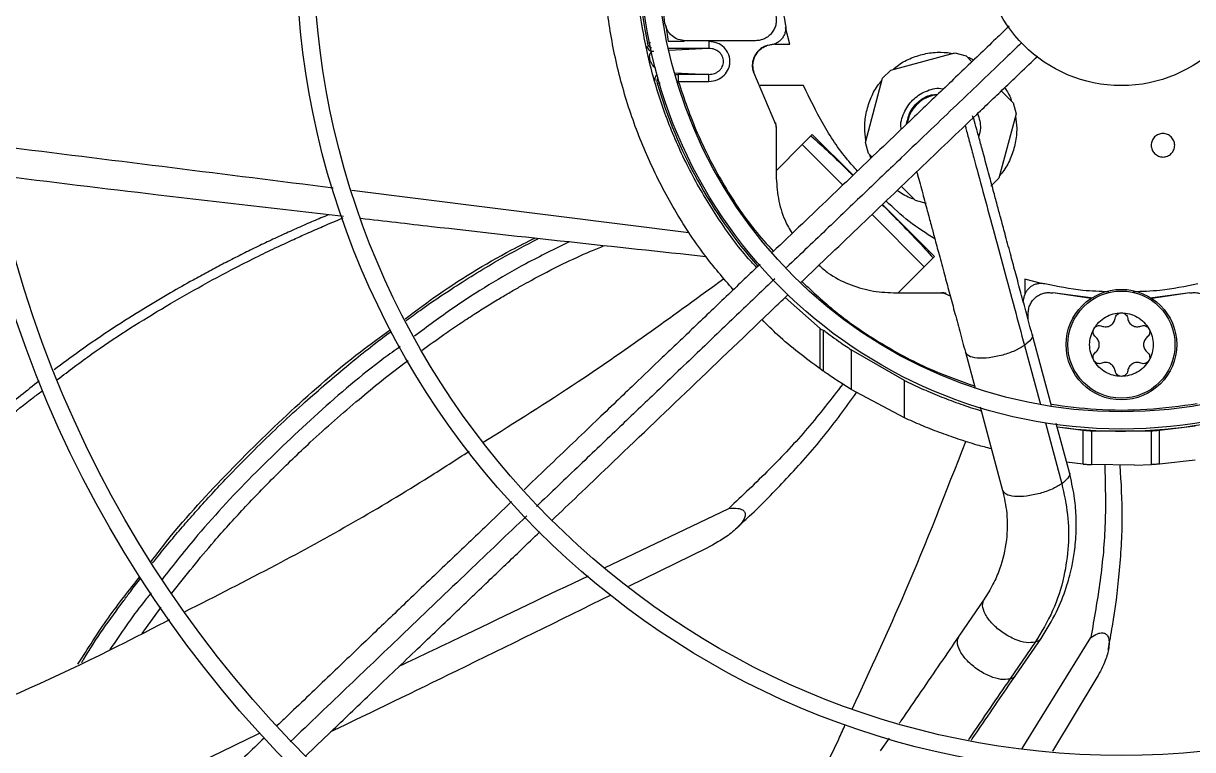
# Model space of a CAD drawing. Header units: inches. Extents: x 1229 to 1453, y -1023 to -720.
# Drawn here: x 1247.91 to 1254.58, y -869.83 to -865.69 of the extents above; entities that cross this region are included whole.
import ezdxf

# ---------------------------------------------------------------- set-up
doc = ezdxf.new("R2010")
doc.units = ezdxf.units.IN
doc.header["$MEASUREMENT"] = 0

msp = doc.modelspace()

# ---------------------------------------------------------------- linework, layer by layer
at = {"color": 18, "linetype": 'Continuous', "lineweight": 25, "true_color": 0x000000}
for p, q in [((1251.5758, -865.7049), (1251.5901, -865.7969)), ((1252.2841, -865.812), (1252.2589, -865.7168)), ((1251.6832, -865.7969), (1251.5901, -865.7969)), ((1251.8224, -865.8363), (1251.5906, -865.8363)), ((1251.8224, -865.8363), (1251.5932, -865.8479)), ((1252.0884, -865.7923), (1251.6883, -865.7923)), ((1251.8224, -865.7969), (1251.8224, -865.8363)), ((1252.199, -865.812), (1252.2841, -865.812)), ((1252.8587, -865.9596), (1253.2251, -865.8615)), ((1253.2251, -865.8615), (1253.2881, -865.8783)), ((1253.2881, -865.8783), (1253.3216, -865.9119)), ((1251.6254, -865.9746), (1251.8224, -865.9845)), ((1252.0759, -865.9714), (1252.0779, -865.9711)), ((1252.0759, -865.9714), (1252.201, -866.2679)), ((1252.8126, -866.0057), (1252.8587, -865.9596)), ((1251.6339, -865.9845), (1251.6478, -865.9845)), ((1251.8224, -865.9845), (1251.6478, -865.9845)), ((1251.6478, -866.0239), (1251.8224, -866.0239)), ((1252.3621, -866.0482), (1252.1149, -866.0482)), ((1252.7144, -866.3721), (1252.8126, -866.0057)), ((1253.4887, -866.0789), (1253.5563, -866.1466)), ((1253.5563, -866.1466), (1253.5732, -866.2095)), ((1253.3306, -866.2398), (1253.3256, -866.2198)), ((1253.5732, -866.2095), (1253.475, -866.5759)), ((1252.2011, -866.2598), (1252.201, -866.2679)), ((1252.2054, -866.286), (1252.2054, -866.2776)), ((1252.2054, -866.286), (1252.2054, -866.56)), ((1252.4117, -866.327), (1252.3541, -866.3846)), ((1252.4117, -866.327), (1252.644, -866.5594)), ((1252.7313, -866.4351), (1252.7144, -866.3721)), ((1252.3541, -866.3846), (1252.2054, -866.5333)), ((1252.5851, -866.6157), (1252.3541, -866.3846)), ((1252.7522, -866.456), (1252.7313, -866.4351)), ((1253.475, -866.5759), (1253.4289, -866.622)), ((1249.7869, -866.6436), (1251.708, -866.885)), ((1252.9995, -866.7033), (1252.9193, -866.6231)), ((1253.0625, -866.7202), (1252.9995, -866.7033)), ((1253.05, -867.0806), (1252.7522, -866.7827)), ((1252.8111, -866.7265), (1253.1076, -867.023)), ((1253.1076, -867.023), (1253.05, -867.0806)), ((1253.05, -867.0806), (1252.9013, -867.2293)), ((1253.7179, -867.1758), (1253.6227, -867.1506)), ((1253.6227, -867.1506), (1253.6227, -867.2357)), ((1252.8746, -867.2293), (1253.1486, -867.2293)), ((1253.1571, -867.2293), (1253.1486, -867.2293)), ((1253.1668, -867.2337), (1253.1749, -867.2336)), ((1253.1668, -867.2337), (1253.1978, -867.2468)), ((1254.0011, -867.2612), (1253.7834, -867.2303)), ((1254.0135, -867.2605), (1253.7834, -867.2303)), ((1254.5643, -867.2303), (1254.3386, -867.26)), ((1254.5643, -867.2303), (1254.3466, -867.2612)), ((1252.4565, -867.4322), (1252.2564, -867.2565)), ((1253.613, -867.2837), (1253.6184, -867.261)), ((1253.6424, -867.3832), (1253.6424, -867.3462)), ((1252.4565, -867.6627), (1252.4565, -867.4322)), ((1252.4565, -867.4322), (1252.4609, -867.4357)), ((1252.4609, -867.4357), (1252.4743, -867.442)), ((1252.4743, -867.442), (1252.4743, -867.6754)), ((1253.7744, -867.8728), (1253.6644, -867.4648)), ((1252.9375, -867.729), (1252.6337, -867.5541)), ((1252.6337, -867.5541), (1252.6337, -867.7801)), ((1253.2843, -867.5674), (1253.3395, -867.772)), ((1253.6212, -867.5292), (1253.7122, -867.8668)), ((1252.4743, -867.6754), (1252.4565, -867.6627)), ((1252.9375, -867.9423), (1252.6337, -867.7801)), ((1252.9375, -867.9423), (1252.9375, -867.729)), ((1253.3686, -867.8799), (1253.4969, -868.3559)), ((1253.372, -867.8989), (1253.3713, -867.8983)), ((1253.7404, -867.9713), (1253.8338, -868.3177)), ((1253.877, -868.2533), (1253.8017, -867.9739)), ((1253.9563, -868.014), (1253.8075, -867.9957)), ((1253.9563, -868.2055), (1253.9563, -868.014)), ((1254.3451, -868.0174), (1254.0026, -868.0174)), ((1254.0026, -868.0174), (1254.0026, -868.2086)), ((1254.3451, -868.2086), (1254.3451, -868.0174)), ((1254.5952, -867.9889), (1254.3914, -868.014)), ((1254.3914, -868.2055), (1254.3914, -868.014)), ((1253.9563, -868.2055), (1253.8613, -868.1952)), ((1254.2488, -868.2126), (1254.0026, -868.2086)), ((1254.2488, -868.2126), (1254.3451, -868.2086)), ((1254.5952, -868.1833), (1254.3914, -868.2055)), ((1251.2271, -868.7978), (1251.9353, -868.4587)), ((1251.8111, -868.684), (1251.3647, -868.903)), ((1253.3913, -868.9762), (1253.2475, -869.1861)), ((1248.5911, -869.1722), (1248.699, -869.0204)), ((1253.6819, -869.2211), (1253.538, -869.431)), ((1253.572, -869.409), (1253.7159, -869.1991)), ((1253.6083, -869.8275), (1253.9993, -869.1942)), ((1254.0346, -869.4217), (1253.7805, -869.8424)), ((1249.3592, -869.693), (1249.3706, -869.6875)), ((1252.8493, -869.7673), (1252.7992, -869.8403))]:
    msp.add_line(p, q, dxfattribs=at)
for centre, radius in [((1254.1739, -865.2608), 11.7126), ((1254.1739, -865.2608), 8.5704), ((1254.1739, -865.2608), 8.472), ((1254.1739, -865.2608), 6.6478), ((1254.1739, -865.2608), 6.5493), ((1254.1739, -865.2608), 4.7037), ((1254.1739, -865.2608), 4.6053), ((1254.1739, -865.2608), 2.745), ((1254.1739, -865.2608), 2.6465), ((1254.1739, -865.2608), 0.7874), ((1254.1739, -867.5246), 0.315), ((1254.1739, -867.5246), 0.3053)]:
    msp.add_circle(centre, radius, dxfattribs=at)
for centre, radius, start, end in [((1254.1739, -865.2608), 2.7569, 168.59287, 191.40713), ((1251.5652, -866.0225), 0.0394, 150.10728, 196.26893), ((1254.1739, -865.2608), 2.7569, 196.2782, 221.24448), ((1254.1739, -865.2608), 2.7569, 262.29322, 280.98001), ((1254.1739, -865.2608), 12.9331, 193.26667, 248.51312)]:
    msp.add_arc(centre, radius, start, end, dxfattribs=at)
for points, knots in [([(1251.9608, -867.2122), (1251.9047, -867.1466), (1251.7813, -867.0025), (1251.6218, -866.7557), (1251.4786, -866.4803), (1251.3657, -866.1909), (1251.2836, -865.8914), (1251.2335, -865.5849), (1251.2157, -865.2748), (1251.2305, -864.9646), (1251.2778, -864.6577), (1251.357, -864.3573), (1251.4673, -864.0671), (1251.6071, -863.7896), (1251.7767, -863.5298), (1251.9261, -863.3362), (1252.0263, -863.2379), (1252.0527, -863.2121)], [0, 0, 0, 0, 0.05882, 0.129282, 0.199743, 0.270205, 0.340667, 0.411128, 0.48159, 0.552051, 0.622513, 0.692975, 0.763436, 0.833898, 0.904359, 0.974821, 1, 1, 1, 1]), ([(1252.0945, -867.0845), (1252.079, -867.0681), (1251.9984, -866.9826), (1251.8744, -866.8087), (1251.7259, -866.5652), (1251.6052, -866.3062), (1251.5112, -866.0366), (1251.4455, -865.7587), (1251.4088, -865.4755), (1251.4014, -865.19), (1251.4234, -864.9053), (1251.4745, -864.6243), (1251.5542, -864.3501), (1251.6619, -864.0856), (1251.7957, -863.8331), (1251.9566, -863.5976), (1252.0856, -863.4341), (1252.1666, -863.3563), (1252.179, -863.3443)], [0, 0, 0, 0, 0.016441, 0.085793, 0.155147, 0.2245, 0.293853, 0.363206, 0.432559, 0.501912, 0.571266, 0.640619, 0.709972, 0.779325, 0.848678, 0.918031, 0.987384, 1, 1, 1, 1]), ([(1251.5718, -865.6936), (1251.5591, -865.5978), (1251.5337, -865.4062), (1251.5337, -865.1154), (1251.5591, -864.9238), (1251.5718, -864.828)], [0, 0, 0, 0, 0.333333, 0.666667, 1, 1, 1, 1]), ([(1265.8834, -865.2608), (1265.8786, -865.5163), (1265.8689, -866.0272), (1265.7909, -866.7903), (1265.6667, -867.5468), (1265.4924, -868.2936), (1265.2699, -869.0274), (1264.9998, -869.745), (1264.6833, -870.4435), (1264.3218, -871.1197), (1263.9169, -871.7709), (1263.4703, -872.3942), (1262.9838, -872.9869), (1262.4597, -873.5466), (1261.9, -874.0708), (1261.3073, -874.5572), (1260.684, -875.0039), (1260.0328, -875.4088), (1259.3565, -875.7703), (1258.6581, -876.0867), (1257.9404, -876.3568), (1257.2067, -876.5794), (1256.4599, -876.7535), (1255.7033, -876.8784), (1254.9402, -876.9536), (1254.1739, -876.9787), (1253.4075, -876.9536), (1252.6444, -876.8784), (1251.8878, -876.7535), (1251.141, -876.5794), (1250.4073, -876.3568), (1249.6896, -876.0867), (1248.9912, -875.7702), (1248.3149, -875.4088), (1247.6637, -875.0039), (1247.0405, -874.5572), (1246.4477, -874.0708), (1245.8881, -873.5466), (1245.3639, -872.9869), (1244.8774, -872.3942), (1244.4308, -871.7709), (1244.0259, -871.1197), (1243.6644, -870.4435), (1243.3479, -869.745), (1243.0778, -869.0274), (1242.8553, -868.2936), (1242.681, -867.5468), (1242.5568, -866.7903), (1242.4788, -866.0272), (1242.4692, -865.5163), (1242.4643, -865.2608)], [0, 0, 0, 0, 0.020833, 0.041667, 0.0625, 0.083333, 0.104167, 0.125, 0.145833, 0.166667, 0.1875, 0.208333, 0.229167, 0.25, 0.270833, 0.291667, 0.3125, 0.333333, 0.354167, 0.375, 0.395833, 0.416667, 0.4375, 0.458333, 0.479167, 0.5, 0.520833, 0.541667, 0.5625, 0.583333, 0.604167, 0.625, 0.645833, 0.666667, 0.6875, 0.708333, 0.729167, 0.75, 0.770833, 0.791667, 0.8125, 0.833333, 0.854167, 0.875, 0.895833, 0.916667, 0.9375, 0.958333, 0.979167, 1, 1, 1, 1]), ([(1252.2123, -865.3235), (1252.214, -865.3759), (1252.2181, -865.5015), (1252.2432, -865.6248), (1252.2578, -865.6967)], [0, 0, 0, 0, 0.416577, 1, 1, 1, 1]), ([(1251.6883, -865.7923), (1251.6745, -865.7909), (1251.6468, -865.788), (1251.6105, -865.766), (1251.5828, -865.7339), (1251.5755, -865.707), (1251.5718, -865.6936)], [0, 0, 0, 0, 0.250009, 0.500005, 0.749994, 1, 1, 1, 1]), ([(1252.2043, -865.6512), (1252.2054, -865.6599), (1252.2077, -865.6771), (1252.2039, -865.7032), (1252.1948, -865.7278), (1252.1805, -865.7498), (1252.1617, -865.7681), (1252.1393, -865.7818), (1252.1145, -865.7906), (1252.0971, -865.7917), (1252.0884, -865.7923)], [0, 0, 0, 0, 0.125001, 0.250001, 0.374998, 0.500001, 0.625014, 0.749999, 0.875017, 1, 1, 1, 1]), ([(1252.2578, -865.6967), (1252.2589, -865.7035), (1252.2611, -865.7171), (1252.259, -865.7378), (1252.253, -865.7575), (1252.2429, -865.7756), (1252.2293, -865.7913), (1252.2127, -865.8036), (1252.194, -865.8126), (1252.1804, -865.8151), (1252.1737, -865.8163)], [0, 0, 0, 0, 0.124963, 0.249993, 0.374924, 0.499989, 0.624924, 0.749981, 0.874946, 1, 1, 1, 1]), ([(1253.5344, -865.7086), (1253.5086, -865.7331), (1253.4508, -865.7884), (1253.3609, -865.8743), (1253.2646, -865.9664), (1253.1674, -866.0593), (1253.069, -866.1533), (1252.9008, -866.314), (1252.6626, -866.5416), (1252.4012, -866.7914), (1252.2418, -866.9438), (1252.1852, -866.9978)], [0, 0, 0, 0, 0.05711, 0.128549, 0.199694, 0.271209, 0.344556, 0.418387, 0.645032, 0.874058, 1, 1, 1, 1]), ([(1251.4669, -865.8209), (1251.4682, -865.8251), (1251.4709, -865.8337), (1251.4802, -865.844), (1251.4922, -865.851), (1251.5011, -865.8519), (1251.5055, -865.8523)], [0, 0, 0, 0, 0.242701, 0.500196, 0.757576, 1, 1, 1, 1]), ([(1251.4895, -865.8042), (1251.4862, -865.8045), (1251.4738, -865.8055), (1251.4724, -865.8058), (1251.4714, -865.8061)], [0, 0, 0, 0, 0.270825, 1, 1, 1, 1]), ([(1251.4949, -865.8343), (1251.4915, -865.8326), (1251.4839, -865.829), (1251.4753, -865.8188), (1251.4727, -865.8102), (1251.4714, -865.8061)], [0, 0, 0, 0, 0.296439, 0.658772, 1, 1, 1, 1]), ([(1251.8224, -866.0239), (1251.8386, -866.0221), (1251.8704, -866.0186), (1251.9104, -865.9917), (1251.9323, -865.9601), (1251.941, -865.932), (1251.9432, -865.9104), (1251.941, -865.8888), (1251.9323, -865.8607), (1251.9104, -865.8291), (1251.8704, -865.8022), (1251.8386, -865.7987), (1251.8224, -865.7969)], [0, 0, 0, 0, 0.13208, 0.259807, 0.381605, 0.440901, 0.500003, 0.559051, 0.618404, 0.740194, 0.86792, 1, 1, 1, 1]), ([(1251.8224, -865.9845), (1251.8329, -865.9835), (1251.8537, -865.9816), (1251.8768, -865.9679), (1251.8911, -865.9531), (1251.8992, -865.94), (1251.9043, -865.9256), (1251.906, -865.9104), (1251.9043, -865.8952), (1251.8992, -865.8808), (1251.8911, -865.8677), (1251.8768, -865.8529), (1251.8537, -865.8392), (1251.8329, -865.8373), (1251.8224, -865.8363)], [0, 0, 0, 0, 0.127646, 0.253731, 0.316129, 0.377882, 0.439094, 0.5, 0.560906, 0.622118, 0.683871, 0.746269, 0.872354, 1, 1, 1, 1]), ([(1252.1737, -865.8163), (1252.165, -865.8179), (1252.1478, -865.8211), (1252.1241, -865.8331), (1252.1034, -865.8495), (1252.087, -865.8702), (1252.0755, -865.8939), (1252.0696, -865.9196), (1252.0691, -865.9461), (1252.0736, -865.963), (1252.0759, -865.9714)], [0, 0, 0, 0, 0.125215, 0.25039, 0.375498, 0.500529, 0.625476, 0.750352, 0.875182, 1, 1, 1, 1]), ([(1252.1516, -865.8215), (1252.1514, -865.8215), (1252.1429, -865.8235), (1252.1271, -865.8323), (1252.1057, -865.8485), (1252.0885, -865.8703), (1252.0767, -865.8954), (1252.0712, -865.9218), (1252.0714, -865.9475), (1252.0758, -865.9635), (1252.0779, -865.9711)], [0, 0, 0, 0, 0.002793, 0.141481, 0.287565, 0.43758, 0.587496, 0.733301, 0.871597, 1, 1, 1, 1]), ([(1252.0933, -865.8656), (1252.094, -865.8644), (1252.0989, -865.8561), (1252.1118, -865.8438), (1252.1309, -865.8296), (1252.1452, -865.824), (1252.1522, -865.8212)], [0, 0, 0, 0, 0.0563013, 0.3807842, 0.6971078, 1, 1, 1, 1]), ([(1253.6071, -865.8024), (1253.5714, -865.8365), (1253.49, -865.9143), (1253.3661, -866.0327), (1253.2287, -866.164), (1253.0804, -866.3057), (1252.9102, -866.4684), (1252.7158, -866.6542), (1252.498, -866.8623), (1252.3449, -867.0086), (1252.2651, -867.0848)], [0, 0, 0, 0, 0.079852, 0.181674, 0.276801, 0.38677, 0.51305, 0.657293, 0.821408, 1, 1, 1, 1]), ([(1251.5055, -865.8523), (1251.502, -865.8531), (1251.4949, -865.8548), (1251.4869, -865.8642), (1251.4821, -865.8743), (1251.4825, -865.8877), (1251.483, -865.8916), (1251.4835, -865.8948), (1251.4843, -865.8982), (1251.4852, -865.9016), (1251.4862, -865.9047), (1251.4886, -865.911), (1251.4937, -865.9213), (1251.5045, -865.9375), (1251.5118, -865.9431), (1251.5169, -865.947)], [0, 0, 0, 0, 0.207855, 0.412922, 0.557567, 0.578568, 0.588222, 0.597281, 0.606001, 0.614865, 0.624252, 0.634271, 0.678704, 0.77663, 1, 1, 1, 1]), ([(1252.0773, -865.9713), (1252.0742, -865.9573), (1252.0695, -865.9356), (1252.0741, -865.9055), (1252.0813, -865.8837), (1252.0895, -865.8713), (1252.0933, -865.8656)], [0, 0, 0, 0, 0.3849198, 0.5963778, 0.8156775, 1, 1, 1, 1]), ([(1252.345, -867.1719), (1252.4607, -867.0613), (1252.6863, -866.8457), (1253.0211, -866.5258), (1253.2681, -866.2897), (1253.4325, -866.1326), (1253.5147, -866.0541), (1253.6025, -865.9702), (1253.6629, -865.9124), (1253.6967, -865.8802)], [0, 0, 0, 0, 0.2572, 0.501376, 0.742891, 0.8052, 0.866002, 0.925153, 1, 1, 1, 1]), ([(1252.8725, -865.9559), (1252.8825, -865.9473), (1252.914, -865.92), (1252.9774, -865.8885), (1253.0586, -865.8635), (1253.141, -865.8544), (1253.1943, -865.8617), (1253.2195, -865.8652)], [0, 0, 0, 0, 0.107194, 0.336385, 0.565575, 0.794768, 1, 1, 1, 1]), ([(1253.2965, -865.8868), (1253.3009, -865.888), (1253.3134, -865.8913), (1253.3244, -865.8981), (1253.3315, -865.9024)], [0, 0, 0, 0, 0.353533, 1, 1, 1, 1]), ([(1251.5176, -866.0212), (1251.517, -866.0186), (1251.5157, -866.013), (1251.5162, -866.004), (1251.5188, -865.995), (1251.523, -865.9873), (1251.5269, -865.9836), (1251.5285, -865.9821)], [0, 0, 0, 0, 0.1921485, 0.4004673, 0.6211874, 0.8486075, 1, 1, 1, 1]), ([(1251.5274, -866.0336), (1251.529, -866.0336), (1251.5313, -866.0337), (1251.542, -866.0329), (1251.5452, -866.0327)], [0, 0, 0, 0, 0.7037932, 1, 1, 1, 1]), ([(1251.6478, -865.9845), (1251.6478, -865.9852), (1251.6478, -865.9865), (1251.6478, -865.9957), (1251.6478, -866.0086), (1251.6478, -866.0188), (1251.6478, -866.0239)], [0, 0, 0, 0, 0.2500041, 0.4999999, 0.7499969, 1, 1, 1, 1]), ([(1251.6478, -866.0239), (1251.6813, -866.1229), (1251.7492, -866.323), (1251.8982, -866.6063), (1252.0448, -866.8331), (1252.1539, -866.9533), (1252.1901, -866.9932)], [0, 0, 0, 0, 0.279586, 0.565486, 0.855754, 1, 1, 1, 1]), ([(1251.8224, -866.0239), (1251.8224, -866.0188), (1251.8224, -866.0086), (1251.8224, -865.9957), (1251.8224, -865.9865), (1251.8224, -865.9852), (1251.8224, -865.9845)], [0, 0, 0, 0, 0.2500031, 0.5000001, 0.7499959, 1, 1, 1, 1]), ([(1252.6692, -866.5353), (1252.6499, -866.514), (1252.5753, -866.4317), (1252.469, -866.2693), (1252.3976, -866.1217), (1252.3621, -866.0482)], [0, 0, 0, 0, 0.148915, 0.576562, 1, 1, 1, 1]), ([(1252.7176, -866.3604), (1252.7144, -866.3372), (1252.7075, -866.286), (1252.7165, -866.2057), (1252.7415, -866.1244), (1252.773, -866.061), (1252.8002, -866.0296), (1252.8089, -866.0195)], [0, 0, 0, 0, 0.191822, 0.424881, 0.65794, 0.890999, 1, 1, 1, 1]), ([(1252.9186, -866.2969), (1252.9182, -866.2949), (1252.9117, -866.264), (1252.9316, -866.2018), (1252.979, -866.1262), (1253.0548, -866.0782), (1253.12, -866.0587), (1253.1538, -866.0663), (1253.1588, -866.0674)], [0, 0, 0, 0, 0.016573, 0.252241, 0.48791, 0.723573, 0.959246, 1, 1, 1, 1]), ([(1252.9492, -866.2677), (1252.9544, -866.2435), (1252.9652, -866.1935), (1253.0173, -866.1348), (1253.075, -866.1001), (1253.1136, -866.099), (1253.1261, -866.0987)], [0, 0, 0, 0, 0.2752, 0.567738, 0.860276, 1, 1, 1, 1]), ([(1253.1233, -866.1013), (1253.1071, -866.1039), (1253.0718, -866.1095), (1253.0234, -866.138), (1252.9835, -866.1801), (1252.9591, -866.2238), (1252.9552, -866.2532), (1252.9539, -866.2633)], [0, 0, 0, 0, 0.194003, 0.421826, 0.649697, 0.879887, 1, 1, 1, 1]), ([(1253.5089, -866.0596), (1253.5225, -866.0807), (1253.5385, -866.1056), (1253.5466, -866.1337), (1253.5479, -866.1381)], [0, 0, 0, 0, 0.845357, 1, 1, 1, 1]), ([(1253.6644, -867.4649), (1253.6537, -867.4254), (1253.633, -867.3485), (1253.6017, -867.2325), (1253.5724, -867.1238), (1253.5432, -867.0155), (1253.5154, -866.9122), (1253.4899, -866.8178), (1253.4676, -866.7352), (1253.4447, -866.6502), (1253.4183, -866.5522), (1253.3919, -866.4544), (1253.3678, -866.3654), (1253.3484, -866.2943), (1253.3352, -866.2458), (1253.3325, -866.2369), (1253.3317, -866.2343)], [0, 0, 0, 0, 0.086555, 0.168328, 0.244021, 0.312727, 0.392558, 0.458548, 0.511091, 0.569457, 0.6439, 0.731959, 0.805123, 0.883046, 0.965405, 1, 1, 1, 1]), ([(1253.3537, -866.2079), (1253.3627, -866.2356), (1253.3769, -866.2793), (1253.365, -866.323), (1253.3606, -866.3391)], [0, 0, 0, 0, 0.632258, 1, 1, 1, 1]), ([(1253.57, -866.2213), (1253.5732, -866.2444), (1253.5802, -866.2957), (1253.5711, -866.376), (1253.5461, -866.4573), (1253.5147, -866.5207), (1253.4874, -866.5521), (1253.4787, -866.5621)], [0, 0, 0, 0, 0.191822, 0.424881, 0.65794, 0.890999, 1, 1, 1, 1]), ([(1252.201, -866.2679), (1252.2023, -866.2708), (1252.2048, -866.2766), (1252.2052, -866.2829), (1252.2054, -866.286)], [0, 0, 0, 0, 0.499793, 1, 1, 1, 1]), ([(1252.2054, -866.2776), (1252.2052, -866.2745), (1252.2048, -866.2683), (1252.2023, -866.2626), (1252.2011, -866.2598)], [0, 0, 0, 0, 0.500006, 1, 1, 1, 1]), ([(1253.2829, -866.2755), (1253.285, -866.2834), (1253.2928, -866.3127), (1253.3093, -866.3744), (1253.3399, -866.4882), (1253.3844, -866.6524), (1253.4428, -866.8671), (1253.5034, -867.0919), (1253.564, -867.3171), (1253.6023, -867.4591), (1253.6212, -867.5292)], [0, 0, 0, 0, 0.027557, 0.102361, 0.178933, 0.337215, 0.501507, 0.66908, 0.836408, 1, 1, 1, 1]), ([(1252.4041, -866.3346), (1252.4378, -866.3649), (1252.5108, -866.4306), (1252.5894, -866.5071), (1252.6349, -866.5523), (1252.643, -866.5603)], [0, 0, 0, 0, 0.414437, 0.895928, 1, 1, 1, 1]), ([(1254.4578, -866.3409), (1254.4509, -866.3355), (1254.4371, -866.3245), (1254.4104, -866.3197), (1254.3842, -866.3248), (1254.3619, -866.3397), (1254.347, -866.362), (1254.3419, -866.3882), (1254.3467, -866.4149), (1254.3577, -866.4287), (1254.3632, -866.4356)], [0, 0, 0, 0, 0.124991, 0.250006, 0.374998, 0.499989, 0.624997, 0.749994, 0.874992, 1, 1, 1, 1]), ([(1254.3632, -866.4356), (1254.3701, -866.4411), (1254.3839, -866.452), (1254.4106, -866.4569), (1254.4367, -866.4517), (1254.459, -866.4368), (1254.474, -866.4145), (1254.4791, -866.3884), (1254.4743, -866.3617), (1254.4633, -866.3479), (1254.4578, -866.3409)], [0, 0, 0, 0, 0.124991, 0.249983, 0.374998, 0.499989, 0.624997, 0.749995, 0.874992, 1, 1, 1, 1]), ([(1247.729, -866.3866), (1247.7684, -866.3915), (1248.4175, -866.4721), (1249.0682, -866.5536), (1249.6794, -866.6302)], [0, 0, 0, 0, 0.060687, 1, 1, 1, 1]), ([(1252.7464, -866.4616), (1252.7454, -866.4599), (1252.7422, -866.4543), (1252.7408, -866.448), (1252.7398, -866.4436)], [0, 0, 0, 0, 0.293997, 1, 1, 1, 1]), ([(1249.74, -866.7945), (1249.3874, -866.7542), (1248.7262, -866.6786), (1248.0668, -866.5981), (1247.759, -866.5606)], [0, 0, 0, 0, 0.533249, 1, 1, 1, 1]), ([(1252.2054, -866.56), (1252.208, -866.6037), (1252.2133, -866.6911), (1252.2462, -866.8041), (1252.2823, -866.8667), (1252.2965, -866.8914)], [0, 0, 0, 0, 0.377261, 0.754522, 1, 1, 1, 1]), ([(1253.0071, -866.5392), (1253.0087, -866.5452), (1253.0188, -866.5826), (1253.0392, -866.6582), (1253.065, -866.7543), (1253.0879, -866.839), (1253.1102, -866.9217), (1253.1357, -867.0164), (1253.1636, -867.1199), (1253.1928, -867.2281), (1253.222, -867.3364), (1253.2531, -867.4518), (1253.2737, -867.5282), (1253.2843, -867.5674)], [0, 0, 0, 0, 0.022461, 0.139942, 0.23925, 0.316788, 0.387556, 0.476244, 0.58317, 0.674969, 0.775927, 0.884842, 1, 1, 1, 1]), ([(1252.9911, -866.6949), (1252.9867, -866.6936), (1252.9553, -866.6844), (1252.9226, -866.6671), (1252.8985, -866.6471), (1252.8962, -866.6451)], [0, 0, 0, 0, 0.126271, 0.915352, 1, 1, 1, 1]), ([(1253.1102, -866.9217), (1253.0603, -866.8901), (1252.9609, -866.827), (1252.875, -866.7464), (1252.8322, -866.7063)], [0, 0, 0, 0, 0.501717, 1, 1, 1, 1]), ([(1252.8103, -866.7272), (1252.8397, -866.7567), (1252.9064, -866.8237), (1253.0041, -866.9238), (1253.0697, -866.9968), (1253.1001, -867.0306)], [0, 0, 0, 0, 0.298071, 0.675346, 1, 1, 1, 1]), ([(1249.6542, -866.7846), (1249.6251, -866.7966), (1249.5664, -866.8208), (1249.479, -866.8592), (1249.3915, -866.8986), (1249.3047, -866.9391), (1249.2187, -866.9806), (1249.1334, -867.0231), (1249.0488, -867.0665), (1248.9651, -867.1109), (1248.8663, -867.1647), (1248.7448, -867.2337), (1248.5931, -867.3242), (1248.4197, -867.4342), (1248.2481, -867.5497), (1248.1372, -867.6324), (1248.0888, -867.6685)], [0, 0, 0, 0, 0.052483, 0.105932, 0.159241, 0.212409, 0.265434, 0.318317, 0.371058, 0.423656, 0.476108, 0.55818, 0.65612, 0.769934, 0.899624, 1, 1, 1, 1]), ([(1248.109, -867.7232), (1248.1737, -867.6741), (1248.364, -867.53), (1248.703, -867.3156), (1249.0235, -867.1361), (1249.2472, -867.0233), (1249.3574, -866.9701), (1249.4497, -866.927), (1249.5352, -866.8884), (1249.6288, -866.8473), (1249.6979, -866.8185), (1249.7368, -866.8023)], [0, 0, 0, 0, 0.129763, 0.381429, 0.640209, 0.716835, 0.782155, 0.836167, 0.879949, 0.932419, 1, 1, 1, 1]), ([(1251.8051, -867.0236), (1251.2835, -866.9679), (1250.627, -866.8977), (1249.9717, -866.8214), (1249.8371, -866.8058)], [0, 0, 0, 0, 0.7945498, 1, 1, 1, 1]), ([(1250.0905, -867.3778), (1250.1449, -867.3369), (1250.3381, -867.1919), (1250.5871, -867.0398), (1250.7858, -866.9394), (1250.8302, -866.917)], [0, 0, 0, 0, 0.233458, 0.828535, 1, 1, 1, 1]), ([(1250.0959, -867.3877), (1250.1223, -867.3681), (1250.2109, -867.3027), (1250.3894, -867.1835), (1250.6134, -867.0437), (1250.7788, -866.9573), (1250.8515, -866.9193)], [0, 0, 0, 0, 0.110551, 0.370365, 0.72305, 1, 1, 1, 1]), ([(1251.0268, -866.9385), (1250.9438, -866.9792), (1250.7152, -867.0915), (1250.4201, -867.2717), (1250.2169, -867.4223), (1250.1442, -867.4761)], [0, 0, 0, 0, 0.2679323, 0.7381543, 1, 1, 1, 1]), ([(1250.1882, -867.5565), (1250.2289, -867.5264), (1250.2985, -867.4749), (1250.3978, -867.4078), (1250.4811, -867.3531), (1250.5585, -867.3042), (1250.6299, -867.2607), (1250.6951, -867.2223), (1250.7538, -867.1888), (1250.8505, -867.1352), (1250.9803, -867.0684), (1251.1203, -867.0029), (1251.2005, -866.9709), (1251.2268, -866.9604)], [0, 0, 0, 0, 0.126707, 0.2164, 0.299415, 0.375758, 0.445433, 0.50844, 0.56479, 0.614482, 0.784764, 0.929388, 1, 1, 1, 1]), ([(1252.1139, -867.0659), (1252.0538, -867.1234), (1251.9281, -867.2435), (1251.7423, -867.4211), (1251.5636, -867.5919), (1251.4159, -867.733), (1251.2897, -867.8536), (1251.1727, -867.9654), (1251.0409, -868.0914), (1250.9044, -868.2218), (1250.8117, -868.3104), (1250.7683, -868.3518)], [0, 0, 0, 0, 0.133746, 0.279588, 0.413663, 0.531738, 0.608753, 0.695126, 0.792781, 0.902958, 1, 1, 1, 1]), ([(1252.4491, -867.0724), (1252.4666, -867.0877), (1252.5171, -867.1317), (1252.6174, -867.1814), (1252.7431, -867.222), (1252.8308, -867.2269), (1252.8746, -867.2293)], [0, 0, 0, 0, 0.150102, 0.433397, 0.716699, 1, 1, 1, 1]), ([(1250.535, -868.0816), (1250.7167, -867.9677), (1251.1848, -867.6744), (1251.6314, -867.349), (1251.9045, -867.15)], [0, 0, 0, 0, 0.388294, 1, 1, 1, 1]), ([(1252.1981, -867.1489), (1252.1301, -867.2138), (1251.9876, -867.3501), (1251.763, -867.5646), (1251.5362, -867.7814), (1251.308, -867.9995), (1251.0796, -868.2177), (1250.9217, -868.3686), (1250.8396, -868.447)], [0, 0, 0, 0, 0.1497372, 0.3141488, 0.4951245, 0.6503524, 0.8182344, 1, 1, 1, 1]), ([(1252.3521, -867.1651), (1252.4147, -867.2236), (1252.5565, -867.3562), (1252.8071, -867.5241), (1253.073, -867.6676), (1253.255, -867.7317), (1253.3363, -867.7604)], [0, 0, 0, 0, 0.22136, 0.501461, 0.77735, 1, 1, 1, 1]), ([(1253.6184, -867.261), (1253.6196, -867.2542), (1253.6221, -867.2407), (1253.6311, -867.222), (1253.6434, -867.2054), (1253.659, -867.1918), (1253.6771, -867.1816), (1253.6969, -867.1757), (1253.7176, -867.1735), (1253.7311, -867.1758), (1253.7379, -867.1769)], [0, 0, 0, 0, 0.124972, 0.25001, 0.374947, 0.500009, 0.624949, 0.75001, 0.874956, 1, 1, 1, 1]), ([(1253.7379, -867.1769), (1253.8098, -867.1916), (1253.93, -867.2161), (1254.0524, -867.2202), (1254.1015, -867.2218)], [0, 0, 0, 0, 0.59872, 1, 1, 1, 1]), ([(1254.2403, -867.2221), (1254.2914, -867.2205), (1254.4158, -867.2163), (1254.5379, -867.1915), (1254.6098, -867.1769)], [0, 0, 0, 0, 0.410746, 1, 1, 1, 1]), ([(1250.9294, -868.5246), (1250.9787, -868.4775), (1251.0854, -868.3756), (1251.3482, -868.1244), (1251.7219, -867.7673), (1252.0636, -867.4408), (1252.249, -867.2636), (1252.274, -867.2397)], [0, 0, 0, 0, 0.11035, 0.238589, 0.587584, 0.944376, 1, 1, 1, 1]), ([(1253.1486, -867.2293), (1253.1518, -867.2295), (1253.1581, -867.2298), (1253.1639, -867.2324), (1253.1668, -867.2337)], [0, 0, 0, 0, 0.500313, 1, 1, 1, 1]), ([(1253.1749, -867.2336), (1253.172, -867.2324), (1253.1663, -867.2299), (1253.1602, -867.2295), (1253.1571, -867.2293)], [0, 0, 0, 0, 0.5000742, 1, 1, 1, 1]), ([(1253.6424, -867.3462), (1253.6429, -867.3375), (1253.644, -867.3201), (1253.6529, -867.2953), (1253.6666, -867.273), (1253.6849, -867.2542), (1253.7069, -867.2398), (1253.7315, -867.2308), (1253.7575, -867.2269), (1253.7748, -867.2292), (1253.7834, -867.2303)], [0, 0, 0, 0, 0.125001, 0.250007, 0.375006, 0.500011, 0.625006, 0.750002, 0.875009, 1, 1, 1, 1]), ([(1254.5643, -867.2303), (1254.5729, -867.2292), (1254.5902, -867.2269), (1254.6162, -867.2308), (1254.6408, -867.2398), (1254.6628, -867.2542), (1254.6811, -867.273), (1254.6948, -867.2953), (1254.7037, -867.3201), (1254.7048, -867.3375), (1254.7054, -867.3462)], [0, 0, 0, 0, 0.1250108, 0.2500147, 0.3750084, 0.5000003, 0.6250025, 0.7499986, 0.8750015, 1, 1, 1, 1]), ([(1252.4565, -867.6627), (1252.3731, -867.6012), (1252.2562, -867.5149), (1252.1545, -867.4115), (1252.1252, -867.3819)], [0, 0, 0, 0, 0.713012, 1, 1, 1, 1]), ([(1254.017, -867.434), (1254.026, -867.4209), (1254.0438, -867.3947), (1254.0824, -867.3662), (1254.1264, -867.3471), (1254.158, -867.3447), (1254.1739, -867.3435)], [0, 0, 0, 0, 0.25, 0.500009, 0.750001, 1, 1, 1, 1]), ([(1254.0623, -867.4186), (1254.0663, -867.42), (1254.0742, -867.4227), (1254.087, -867.4232), (1254.0994, -867.4209), (1254.1111, -867.4159), (1254.1213, -867.4083), (1254.1295, -867.3986), (1254.1354, -867.3874), (1254.1371, -867.3791), (1254.1379, -867.375)], [0, 0, 0, 0, 0.12501, 0.250004, 0.375012, 0.500011, 0.625011, 0.750021, 0.875002, 1, 1, 1, 1]), ([(1254.1379, -867.375), (1254.1389, -867.3707), (1254.141, -867.3622), (1254.1495, -867.3519), (1254.1608, -867.3448), (1254.1695, -867.3439), (1254.1739, -867.3435)], [0, 0, 0, 0, 0.25002, 0.500039, 0.749992, 1, 1, 1, 1]), ([(1254.1739, -867.3435), (1254.1782, -867.3439), (1254.1869, -867.3448), (1254.1982, -867.3519), (1254.2067, -867.3622), (1254.2088, -867.3707), (1254.2098, -867.375)], [0, 0, 0, 0, 0.249996, 0.5000136, 0.7500207, 1, 1, 1, 1]), ([(1254.1739, -867.3435), (1254.1897, -867.3447), (1254.2213, -867.3471), (1254.2653, -867.3662), (1254.3039, -867.3947), (1254.3218, -867.4209), (1254.3307, -867.434)], [0, 0, 0, 0, 0.250018, 0.500003, 0.750006, 1, 1, 1, 1]), ([(1254.2098, -867.375), (1254.2106, -867.3791), (1254.2123, -867.3874), (1254.2182, -867.3986), (1254.2264, -867.4083), (1254.2366, -867.4159), (1254.2483, -867.4209), (1254.2607, -867.4232), (1254.2735, -867.4227), (1254.2815, -867.42), (1254.2854, -867.4186)], [0, 0, 0, 0, 0.125008, 0.249987, 0.374996, 0.499995, 0.624992, 0.749999, 0.874992, 1, 1, 1, 1]), ([(1248.6436, -868.7607), (1248.6682, -868.728), (1248.7984, -868.5549), (1249.0636, -868.2671), (1249.4363, -867.9005), (1249.7515, -867.624), (1249.949, -867.4812), (1250.0061, -867.44)], [0, 0, 0, 0, 0.064155, 0.338902, 0.613661, 0.888436, 1, 1, 1, 1]), ([(1248.6497, -868.771), (1248.6574, -868.7612), (1248.6893, -868.7207), (1248.7464, -868.6516), (1248.8202, -868.5643), (1248.9252, -868.4442), (1249.0608, -868.2964), (1249.2624, -868.0906), (1249.4907, -867.8746), (1249.7416, -867.6597), (1249.912, -867.5219), (1250, -867.4579), (1250.0107, -867.4501)], [0, 0, 0, 0, 0.019567, 0.080793, 0.140643, 0.199118, 0.331502, 0.456248, 0.653121, 0.827364, 0.97898, 1, 1, 1, 1]), ([(1252.4743, -867.442), (1252.4769, -867.4437), (1252.4823, -867.4473), (1252.5134, -867.4702), (1252.5625, -867.5058), (1252.6091, -867.5375), (1252.6337, -867.5541)], [0, 0, 0, 0, 0.217088, 0.450003, 0.710031, 1, 1, 1, 1]), ([(1254.017, -867.6151), (1254.0101, -867.6008), (1253.9964, -867.5722), (1253.9909, -867.5246), (1253.9964, -867.4769), (1254.0101, -867.4483), (1254.017, -867.434)], [0, 0, 0, 0, 0.25, 0.5, 0.75, 1, 1, 1, 1]), ([(1254.0263, -867.4809), (1254.0231, -867.4779), (1254.0168, -867.4719), (1254.0122, -867.4594), (1254.0117, -867.446), (1254.0152, -867.438), (1254.017, -867.434)], [0, 0, 0, 0, 0.24999, 0.499996, 0.749992, 1, 1, 1, 1]), ([(1254.017, -867.434), (1254.0196, -867.4305), (1254.0247, -867.4234), (1254.0365, -867.4172), (1254.0497, -867.4149), (1254.0581, -867.4174), (1254.0623, -867.4186)], [0, 0, 0, 0, 0.24999, 0.499994, 0.749963, 1, 1, 1, 1]), ([(1254.2854, -867.4186), (1254.2896, -867.4174), (1254.298, -867.4149), (1254.3112, -867.4172), (1254.323, -867.4234), (1254.3281, -867.4305), (1254.3307, -867.434)], [0, 0, 0, 0, 0.249948, 0.500007, 0.750011, 1, 1, 1, 1]), ([(1254.3307, -867.434), (1254.3325, -867.438), (1254.336, -867.446), (1254.3356, -867.4594), (1254.3309, -867.4719), (1254.3246, -867.4779), (1254.3214, -867.4809)], [0, 0, 0, 0, 0.250008, 0.500004, 0.75001, 1, 1, 1, 1]), ([(1254.3307, -867.434), (1254.3376, -867.4483), (1254.3513, -867.4769), (1254.3568, -867.5246), (1254.3513, -867.5722), (1254.3376, -867.6008), (1254.3307, -867.6151)], [0, 0, 0, 0, 0.25, 0.5, 0.75, 1, 1, 1, 1]), ([(1253.6642, -867.465), (1253.6643, -867.4651), (1253.6716, -867.4727), (1253.6606, -867.4959), (1253.6343, -867.5181), (1253.6212, -867.5292)], [0, 0, 0, 0, 0.006741, 0.503357, 1, 1, 1, 1]), ([(1254.0263, -867.5682), (1254.0295, -867.5655), (1254.0358, -867.5599), (1254.0426, -867.5491), (1254.0469, -867.5372), (1254.0483, -867.5246), (1254.0469, -867.512), (1254.0426, -867.5), (1254.0358, -867.4892), (1254.0295, -867.4837), (1254.0263, -867.4809)], [0, 0, 0, 0, 0.125012, 0.250004, 0.375001, 0.500001, 0.624999, 0.749996, 0.874989, 1, 1, 1, 1]), ([(1254.3214, -867.4809), (1254.3182, -867.4837), (1254.3119, -867.4892), (1254.3051, -867.5), (1254.3008, -867.512), (1254.2994, -867.5246), (1254.3008, -867.5372), (1254.3051, -867.5491), (1254.3119, -867.5599), (1254.3182, -867.5655), (1254.3214, -867.5682)], [0, 0, 0, 0, 0.1250108, 0.2500039, 0.375001, 0.4999994, 0.6249992, 0.7499963, 0.8749882, 1, 1, 1, 1]), ([(1250.0618, -867.5358), (1250.031, -867.5579), (1249.8683, -867.6744), (1249.593, -867.9123), (1249.2378, -868.2481), (1248.9398, -868.5647), (1248.7714, -868.7783), (1248.7046, -868.863)], [0, 0, 0, 0, 0.060045, 0.316961, 0.573933, 0.831058, 1, 1, 1, 1]), ([(1253.6212, -867.5292), (1253.6038, -867.5398), (1253.5689, -867.5609), (1253.4959, -867.5862), (1253.4188, -867.6018), (1253.3493, -867.6034), (1253.2991, -867.5919), (1253.2899, -867.5751), (1253.2855, -867.567)], [0, 0, 0, 0, 0.161095, 0.322181, 0.495347, 0.668516, 0.841687, 1, 1, 1, 1]), ([(1254.017, -867.6151), (1254.0152, -867.6111), (1254.0117, -867.6031), (1254.0122, -867.5898), (1254.0168, -867.5773), (1254.0231, -867.5713), (1254.0263, -867.5682)], [0, 0, 0, 0, 0.250008, 0.500004, 0.75001, 1, 1, 1, 1]), ([(1254.3214, -867.5682), (1254.3246, -867.5713), (1254.3309, -867.5773), (1254.3356, -867.5898), (1254.336, -867.6031), (1254.3325, -867.6111), (1254.3307, -867.6151)], [0, 0, 0, 0, 0.24999, 0.499996, 0.749992, 1, 1, 1, 1]), ([(1248.7607, -868.9414), (1248.8396, -868.8417), (1248.9444, -868.7093), (1249.0846, -868.552), (1249.1706, -868.4583), (1249.2601, -868.3642), (1249.3532, -868.2698), (1249.4498, -868.1752), (1249.6059, -868.0278), (1249.8155, -867.8447), (1250.0034, -867.6906), (1250.1, -867.6205), (1250.1087, -867.6143)], [0, 0, 0, 0, 0.200081, 0.265506, 0.33241, 0.40079, 0.470643, 0.541969, 0.614762, 0.810431, 0.983024, 1, 1, 1, 1]), ([(1254.1739, -867.7057), (1254.158, -867.7045), (1254.1264, -867.7021), (1254.0824, -867.683), (1254.0438, -867.6544), (1254.026, -867.6282), (1254.017, -867.6151)], [0, 0, 0, 0, 0.249999, 0.499991, 0.75, 1, 1, 1, 1]), ([(1254.0623, -867.6305), (1254.0581, -867.6318), (1254.0497, -867.6342), (1254.0365, -867.632), (1254.0247, -867.6258), (1254.0196, -867.6187), (1254.017, -867.6151)], [0, 0, 0, 0, 0.250037, 0.500007, 0.75001, 1, 1, 1, 1]), ([(1254.1379, -867.6742), (1254.1371, -867.6701), (1254.1354, -867.6618), (1254.1295, -867.6505), (1254.1213, -867.6409), (1254.1111, -867.6333), (1254.0994, -867.6282), (1254.087, -867.626), (1254.0742, -867.6265), (1254.0663, -867.6292), (1254.0623, -867.6305)], [0, 0, 0, 0, 0.124998, 0.24998, 0.37499, 0.49999, 0.624988, 0.749996, 0.87499, 1, 1, 1, 1]), ([(1254.3307, -867.6151), (1254.3218, -867.6282), (1254.3039, -867.6544), (1254.2653, -867.683), (1254.2213, -867.7021), (1254.1897, -867.7045), (1254.1739, -867.7057)], [0, 0, 0, 0, 0.249994, 0.499997, 0.749982, 1, 1, 1, 1]), ([(1254.2854, -867.6305), (1254.2815, -867.6292), (1254.2735, -867.6265), (1254.2607, -867.626), (1254.2483, -867.6282), (1254.2366, -867.6333), (1254.2264, -867.6409), (1254.2182, -867.6505), (1254.2123, -867.6618), (1254.2106, -867.6701), (1254.2098, -867.6742)], [0, 0, 0, 0, 0.125008, 0.250001, 0.375007, 0.500004, 0.625003, 0.750012, 0.874992, 1, 1, 1, 1]), ([(1254.3307, -867.6151), (1254.3281, -867.6187), (1254.323, -867.6258), (1254.3112, -867.632), (1254.298, -867.6342), (1254.2896, -867.6318), (1254.2854, -867.6305)], [0, 0, 0, 0, 0.249989, 0.499992, 0.750051, 1, 1, 1, 1]), ([(1252.6337, -867.7801), (1252.6095, -867.7649), (1252.563, -867.7359), (1252.5139, -867.7029), (1252.4824, -867.6811), (1252.4769, -867.6773), (1252.4743, -867.6754)], [0, 0, 0, 0, 0.283639, 0.542516, 0.778331, 1, 1, 1, 1]), ([(1254.1739, -867.7057), (1254.1695, -867.7052), (1254.1608, -867.7043), (1254.1495, -867.6972), (1254.141, -867.6869), (1254.1389, -867.6784), (1254.1379, -867.6742)], [0, 0, 0, 0, 0.249989, 0.5, 0.75, 1, 1, 1, 1]), ([(1254.2098, -867.6742), (1254.2088, -867.6784), (1254.2067, -867.6869), (1254.1982, -867.6972), (1254.1869, -867.7043), (1254.1782, -867.7052), (1254.1739, -867.7057)], [0, 0, 0, 0, 0.25, 0.50003, 0.75007, 1, 1, 1, 1]), ([(1248.0043, -867.7319), (1247.9344, -867.7871), (1247.7885, -867.9021), (1247.5873, -868.0819), (1247.4069, -868.2581), (1247.2733, -868.4009), (1247.1771, -868.511), (1247.1239, -868.5747), (1247.092, -868.614), (1247.0773, -868.6323), (1247.0635, -868.6497), (1247.0504, -868.6663), (1247.0381, -868.682), (1246.9952, -868.7375), (1246.9299, -868.8256), (1246.8377, -868.9599), (1246.7572, -869.0847), (1246.7075, -869.174), (1246.6868, -869.2113)], [0, 0, 0, 0, 0.133608, 0.278776, 0.405004, 0.512284, 0.572708, 0.624876, 0.637173, 0.648905, 0.660072, 0.67067, 0.680702, 0.690169, 0.776222, 0.845822, 0.935638, 1, 1, 1, 1]), ([(1252.5851, -867.7497), (1252.5196, -867.8344), (1252.3888, -868.0037), (1252.1691, -868.2384), (1252.0132, -868.3853), (1251.9353, -868.4587)], [0, 0, 0, 0, 0.333469, 0.666768, 1, 1, 1, 1]), ([(1252.9375, -867.729), (1252.9688, -867.744), (1253.0311, -867.774), (1253.1351, -867.8183), (1253.2429, -867.859), (1253.3236, -867.8869), (1253.3673, -867.8994), (1253.3744, -867.9014)], [0, 0, 0, 0, 0.2441304, 0.4866447, 0.724231, 0.9556138, 1, 1, 1, 1]), ([(1246.7151, -869.2658), (1246.73, -869.2375), (1246.7943, -869.1156), (1246.9277, -868.9154), (1247.1321, -868.6403), (1247.3761, -868.3615), (1247.6651, -868.0816), (1247.8825, -867.8906), (1248.0079, -867.7982), (1248.025, -867.7856)], [0, 0, 0, 0, 0.0483892, 0.2082957, 0.3625795, 0.5655123, 0.7658115, 0.9680939, 1, 1, 1, 1]), ([(1251.9757, -868.5743), (1252.0014, -868.5507), (1252.1012, -868.459), (1252.2708, -868.2849), (1252.4793, -868.053), (1252.603, -867.8821), (1252.6638, -867.7982)], [0, 0, 0, 0, 0.100824, 0.391078, 0.701056, 1, 1, 1, 1]), ([(1254.6066, -867.8629), (1254.5108, -867.8755), (1254.3193, -867.9009), (1254.039, -867.9013), (1253.8579, -867.8775), (1253.7726, -867.8663)], [0, 0, 0, 0, 0.34597, 0.691938, 1, 1, 1, 1]), ([(1253.4329, -868.1187), (1253.4061, -868.1116), (1253.3426, -868.095), (1253.2422, -868.0634), (1253.1346, -868.0254), (1253.0308, -867.9842), (1252.9687, -867.9563), (1252.9375, -867.9423)], [0, 0, 0, 0, 0.151194, 0.35738, 0.56852, 0.783603, 1, 1, 1, 1]), ([(1254.0026, -868.0174), (1253.9943, -868.0169), (1253.9777, -868.0158), (1253.9634, -868.0146), (1253.9563, -868.014)], [0, 0, 0, 0, 0.499872, 1, 1, 1, 1]), ([(1254.3914, -868.014), (1254.3843, -868.0146), (1254.37, -868.0158), (1254.3534, -868.0169), (1254.3451, -868.0174)], [0, 0, 0, 0, 0.500128, 1, 1, 1, 1]), ([(1252.641, -869.5991), (1252.7433, -869.3785), (1252.9751, -868.8783), (1253.1746, -868.3643), (1253.2861, -868.0769)], [0, 0, 0, 0, 0.441064, 1, 1, 1, 1]), ([(1248.8369, -869.0459), (1249.0104, -868.9581), (1249.4829, -868.7189), (1250.0225, -868.4116), (1250.3802, -868.1809), (1250.4563, -868.1319)], [0, 0, 0, 0, 0.313558, 0.85396, 1, 1, 1, 1]), ([(1253.9563, -868.2055), (1253.9634, -868.206), (1253.9777, -868.2071), (1253.9943, -868.2081), (1254.0026, -868.2086)], [0, 0, 0, 0, 0.4999679, 1, 1, 1, 1]), ([(1254.0789, -868.212), (1254.0818, -868.3218), (1254.0876, -868.5414), (1254.0568, -868.8698), (1254.0184, -869.0861), (1253.9993, -869.1942)], [0, 0, 0, 0, 0.3334, 0.666719, 1, 1, 1, 1]), ([(1254.098, -869.2632), (1254.1067, -869.2184), (1254.1344, -869.0752), (1254.1648, -868.8238), (1254.1857, -868.518), (1254.173, -868.3122), (1254.167, -868.2136)], [0, 0, 0, 0, 0.129564, 0.414812, 0.719563, 1, 1, 1, 1]), ([(1254.3914, -868.2055), (1254.3843, -868.206), (1254.37, -868.2071), (1254.3534, -868.2081), (1254.3451, -868.2086)], [0, 0, 0, 0, 0.4999679, 1, 1, 1, 1]), ([(1253.7159, -869.1991), (1253.7469, -869.1493), (1253.804, -869.0577), (1253.8583, -868.9196), (1253.8901, -868.8038), (1253.9054, -868.7162), (1253.913, -868.6468), (1253.917, -868.5786), (1253.9162, -868.491), (1253.9064, -868.3794), (1253.8874, -868.2979), (1253.877, -868.2533)], [0, 0, 0, 0, 0.180535, 0.332066, 0.454425, 0.547786, 0.602369, 0.666339, 0.754308, 0.865766, 1, 1, 1, 1]), ([(1253.8758, -868.2537), (1253.8764, -868.2544), (1253.8837, -868.2624), (1253.8722, -868.2856), (1253.8466, -868.307), (1253.8338, -868.3177)], [0, 0, 0, 0, 0.044085, 0.522023, 1, 1, 1, 1]), ([(1253.4969, -868.3559), (1253.5061, -868.3991), (1253.5264, -868.4936), (1253.5223, -868.6465), (1253.4906, -868.7819), (1253.4432, -868.8939), (1253.4089, -868.9482), (1253.3913, -868.9762)], [0, 0, 0, 0, 0.193869, 0.424965, 0.694206, 0.842848, 1, 1, 1, 1]), ([(1253.8338, -868.3177), (1253.8164, -868.3283), (1253.7815, -868.3493), (1253.7085, -868.3747), (1253.6314, -868.3902), (1253.5619, -868.3919), (1253.5117, -868.3804), (1253.5025, -868.3635), (1253.4981, -868.3555)], [0, 0, 0, 0, 0.1610947, 0.322181, 0.4953562, 0.6685162, 0.8416873, 1, 1, 1, 1]), ([(1253.8338, -868.3177), (1253.8467, -868.3763), (1253.8725, -868.4941), (1253.8745, -868.6721), (1253.8484, -868.8569), (1253.7888, -869.045), (1253.7175, -869.1623), (1253.6819, -869.2211)], [0, 0, 0, 0, 0.182986, 0.368132, 0.555137, 0.777162, 1, 1, 1, 1]), ([(1250.6972, -868.4198), (1250.6461, -868.4686), (1250.5243, -868.5851), (1250.3228, -868.7776), (1250.1064, -868.9844), (1249.8882, -869.1928), (1249.6705, -869.4009), (1249.4929, -869.5707), (1249.3878, -869.6711), (1249.3618, -869.696)], [0, 0, 0, 0, 0.114299, 0.272539, 0.451349, 0.599848, 0.762614, 0.941291, 1, 1, 1, 1]), ([(1250.7834, -868.5008), (1250.6732, -868.6061), (1250.4409, -868.8281), (1250.1045, -869.1496), (1249.7652, -869.4738), (1249.5481, -869.6813), (1249.4352, -869.7892)], [0, 0, 0, 0, 0.244396, 0.515011, 0.747693, 1, 1, 1, 1]), ([(1251.9353, -868.4587), (1251.953, -868.4574), (1251.9809, -868.4553), (1252.0092, -868.4632), (1252.0209, -868.4717), (1252.0262, -868.4783), (1252.0292, -868.486), (1252.0305, -868.499), (1252.0227, -868.5235), (1251.9905, -868.5652), (1251.92, -868.6246), (1251.8524, -868.6615), (1251.8111, -868.684)], [0, 0, 0, 0, 0.124869, 0.19704, 0.22353, 0.248777, 0.273442, 0.298972, 0.365446, 0.477449, 0.681445, 1, 1, 1, 1]), ([(1249.5238, -869.8679), (1249.5715, -869.8223), (1249.6931, -869.7061), (1249.9009, -869.5075), (1250.1369, -869.282), (1250.3659, -869.0631), (1250.5679, -868.8701), (1250.7292, -868.7159), (1250.8237, -868.6257), (1250.859, -868.5919)], [0, 0, 0, 0, 0.107797, 0.274517, 0.468021, 0.638557, 0.78875, 0.92088, 1, 1, 1, 1]), ([(1248.2255, -869.3462), (1248.2819, -869.2569), (1248.3907, -869.0844), (1248.5165, -868.9249), (1248.5772, -868.8479)], [0, 0, 0, 0, 0.5177695, 1, 1, 1, 1]), ([(1250.0569, -869.3584), (1250.1847, -869.2971), (1250.5436, -869.125), (1250.9033, -868.9528), (1251.1349, -868.842)], [0, 0, 0, 0, 0.356134, 1, 1, 1, 1]), ([(1248.2475, -869.3362), (1248.2512, -869.3299), (1248.323, -869.2068), (1248.4196, -869.0749), (1248.531, -868.9237), (1248.5633, -868.8816), (1248.583, -868.8561)], [0, 0, 0, 0, 0.03745, 0.72793, 0.834837, 1, 1, 1, 1]), ([(1248.6423, -868.9402), (1248.6276, -868.9583), (1248.5436, -869.0611), (1248.4692, -869.1718), (1248.4079, -869.2631)], [0, 0, 0, 0, 0.175925, 1, 1, 1, 1]), ([(1251.264, -868.9525), (1250.9699, -869.0973), (1250.4375, -869.3596), (1249.9041, -869.6173), (1249.6654, -869.7326)], [0, 0, 0, 0, 0.552418, 1, 1, 1, 1]), ([(1253.6819, -869.2211), (1253.6657, -869.223), (1253.6335, -869.2268), (1253.5675, -869.2073), (1253.4987, -869.1702), (1253.4368, -869.1182), (1253.3946, -869.0617), (1253.3771, -869.0102), (1253.3872, -868.9875), (1253.3919, -868.9769)], [0, 0, 0, 0, 0.1381732, 0.2763329, 0.4248583, 0.5733825, 0.7219059, 0.8704315, 1, 1, 1, 1]), ([(1247.0597, -869.8502), (1247.2223, -869.7862), (1247.6971, -869.5994), (1248.2605, -869.3447), (1248.6535, -869.1406), (1248.7489, -869.0911)], [0, 0, 0, 0, 0.282847, 0.825958, 1, 1, 1, 1]), ([(1253.9993, -869.1942), (1254.012, -869.1859), (1254.0331, -869.1721), (1254.0625, -869.1657), (1254.0828, -869.1707), (1254.0971, -869.1857), (1254.105, -869.2139), (1254.1022, -869.2622), (1254.0812, -869.3356), (1254.0518, -869.3899), (1254.0346, -869.4217)], [0, 0, 0, 0, 0.122316, 0.202379, 0.264794, 0.327117, 0.406878, 0.528848, 0.724604, 1, 1, 1, 1]), ([(1253.2475, -869.1861), (1253.2125, -869.2371), (1253.1426, -869.3392), (1253.0311, -869.502), (1252.9522, -869.6171), (1252.9101, -869.6785), (1252.9071, -869.6829)], [0, 0, 0, 0, 0.324865, 0.649776, 0.974721, 1, 1, 1, 1]), ([(1253.538, -869.431), (1253.5219, -869.4329), (1253.4897, -869.4367), (1253.4236, -869.4172), (1253.3549, -869.3801), (1253.293, -869.3281), (1253.2508, -869.2716), (1253.2332, -869.22), (1253.2434, -869.1972), (1253.2481, -869.1865)], [0, 0, 0, 0, 0.1380026, 0.2759977, 0.4243461, 0.5726933, 0.7210399, 0.8693901, 1, 1, 1, 1]), ([(1253.7152, -869.1987), (1253.7151, -869.1994), (1253.7117, -869.2123), (1253.6964, -869.2168), (1253.6819, -869.2211)], [0, 0, 0, 0, 0.050829, 1, 1, 1, 1]), ([(1253.538, -869.431), (1253.5002, -869.4862), (1253.4245, -869.5967), (1253.344, -869.7141), (1253.3022, -869.7751), (1253.3018, -869.7758)], [0, 0, 0, 0, 0.497105, 0.994295, 1, 1, 1, 1]), ([(1253.3184, -869.7791), (1253.3307, -869.7611), (1253.3813, -869.6873), (1253.467, -869.5622), (1253.537, -869.4601), (1253.572, -869.409)], [0, 0, 0, 0, 0.138794, 0.569424, 1, 1, 1, 1]), ([(1253.5714, -869.4086), (1253.5712, -869.4093), (1253.5679, -869.4222), (1253.5526, -869.4267), (1253.538, -869.431)], [0, 0, 0, 0, 0.050787, 1, 1, 1, 1]), ([(1252.1493, -870.5914), (1252.2925, -870.3211), (1252.4497, -870.0241), (1252.5875, -869.7178), (1252.5998, -869.6903)], [0, 0, 0, 0, 0.910233, 1, 1, 1, 1]), ([(1247.5621, -870.5558), (1248.0248, -870.3334), (1248.5916, -870.061), (1249.1601, -869.7885), (1249.2645, -869.7384)], [0, 0, 0, 0, 0.816319, 1, 1, 1, 1]), ([(1249.2882, -869.7662), (1249.2513, -869.8015), (1249.1168, -869.9301), (1248.8743, -870.1618), (1248.5561, -870.4658), (1248.251, -870.7574), (1248.0545, -870.9452), (1247.9703, -871.0257)], [0, 0, 0, 0, 0.083548, 0.304273, 0.549894, 0.807023, 1, 1, 1, 1])]:
    msp.add_open_spline(points, degree=3, knots=knots, dxfattribs=at)

doc.saveas('drawing.dxf')
